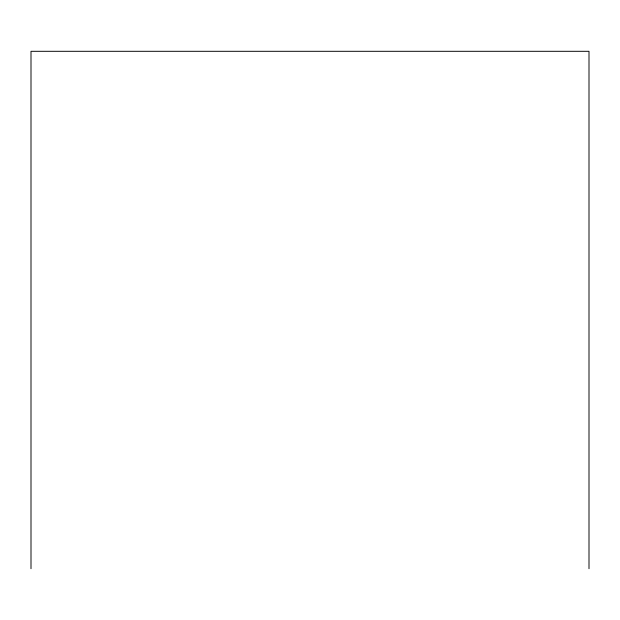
<?xml version="1.0" encoding="UTF-8"?>
<svg xmlns="http://www.w3.org/2000/svg" width="620" height="620" viewBox="0 0 620 620"><rect width="100%" height="100%" fill="white"/><g stroke="black" fill="none" stroke-linecap="round" stroke-linejoin="round"><path stroke-width="0.93" d="M589 568.695L589 51.305L31 51.305L31 568.695"/></g></svg>
